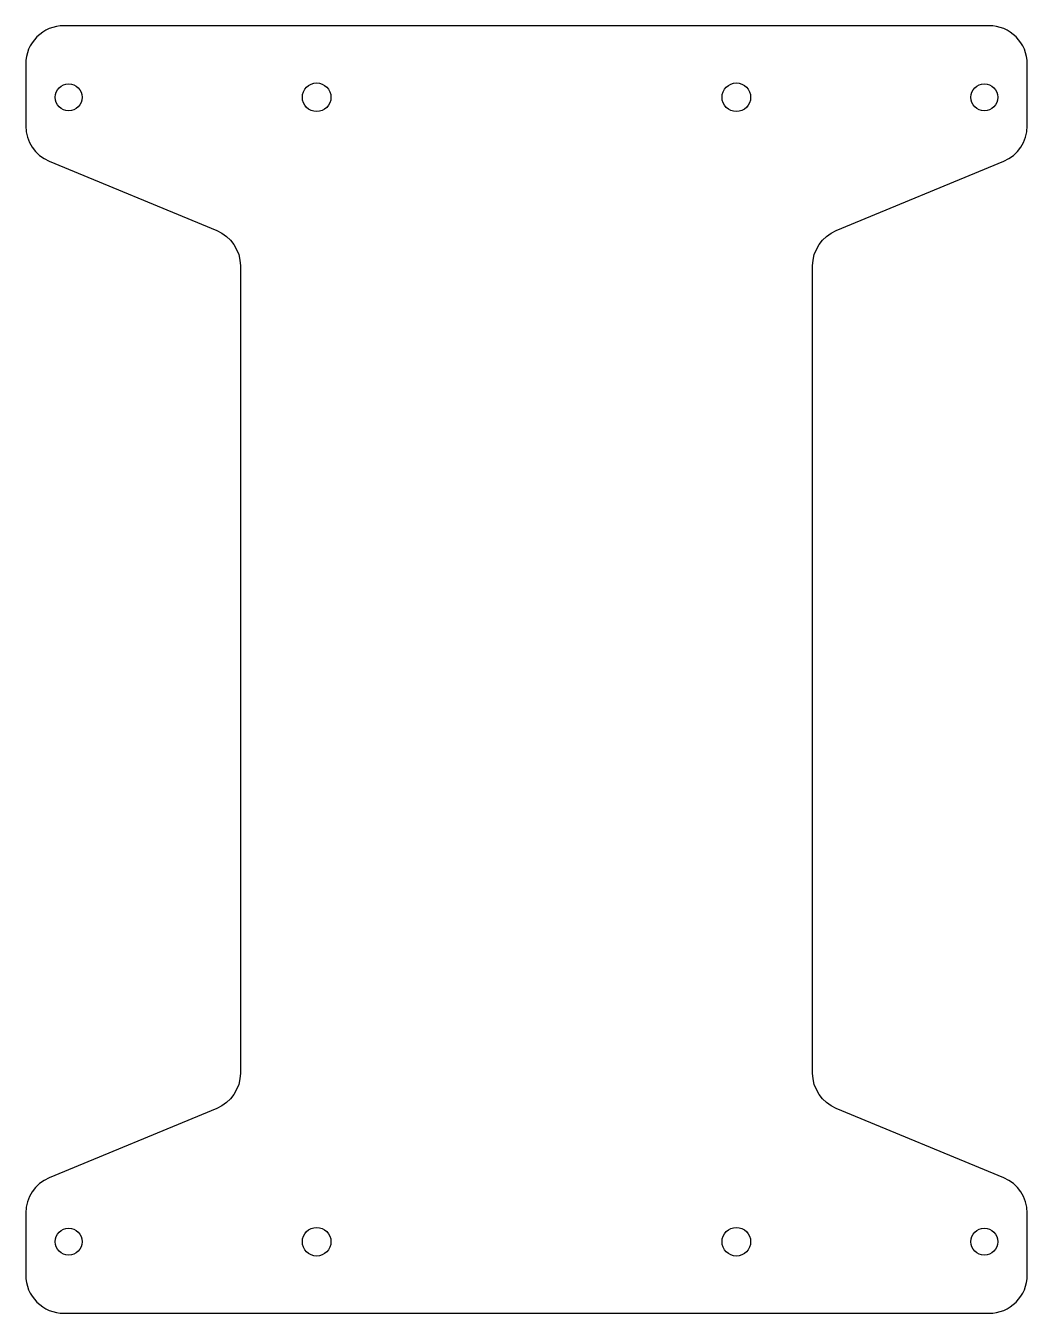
# Model space of a CAD drawing. Header units: millimetres. Extents: x -52 to 52, y -68 to 68.
import ezdxf

# ---------------------------------------------------------------- set-up
doc = ezdxf.new("R2010")
doc.units = ezdxf.units.MM

msp = doc.modelspace()

# ---------------------------------------------------------------- linework, layer by layer
msp.add_lwpolyline([(52.5, -56.99, 0.303335), (50.03, -53.3), (32.47, -46.02, -0.303335), (30, -42.33), (30, 42.33, -0.303365), (32.47, 46.02), (50.03, 53.3, 0.303365), (52.5, 56.99), (52.5, 63.5, 0.414214), (48.5, 67.5), (-48.5, 67.5, 0.414214), (-52.5, 63.5), (-52.5, 56.99, 0.303365), (-50.03, 53.3), (-32.47, 46.02, -0.303365), (-30, 42.33), (-30, -42.33, -0.303335), (-32.47, -46.02), (-50.03, -53.3, 0.303335), (-52.5, -56.99), (-52.5, -63.5, 0.414214), (-48.5, -67.5), (48.5, -67.5, 0.414214), (52.5, -63.5)], format="xyb", close=True)
for centre, radius in [((-48, 60), 1.42), ((-22, 60), 1.5), ((22, 60), 1.5), ((48, 60), 1.42), ((-48, -60), 1.42), ((-22, -60), 1.5), ((22, -60), 1.5), ((48, -60), 1.42)]:
    msp.add_circle(centre, radius)

doc.saveas('drawing.dxf')
